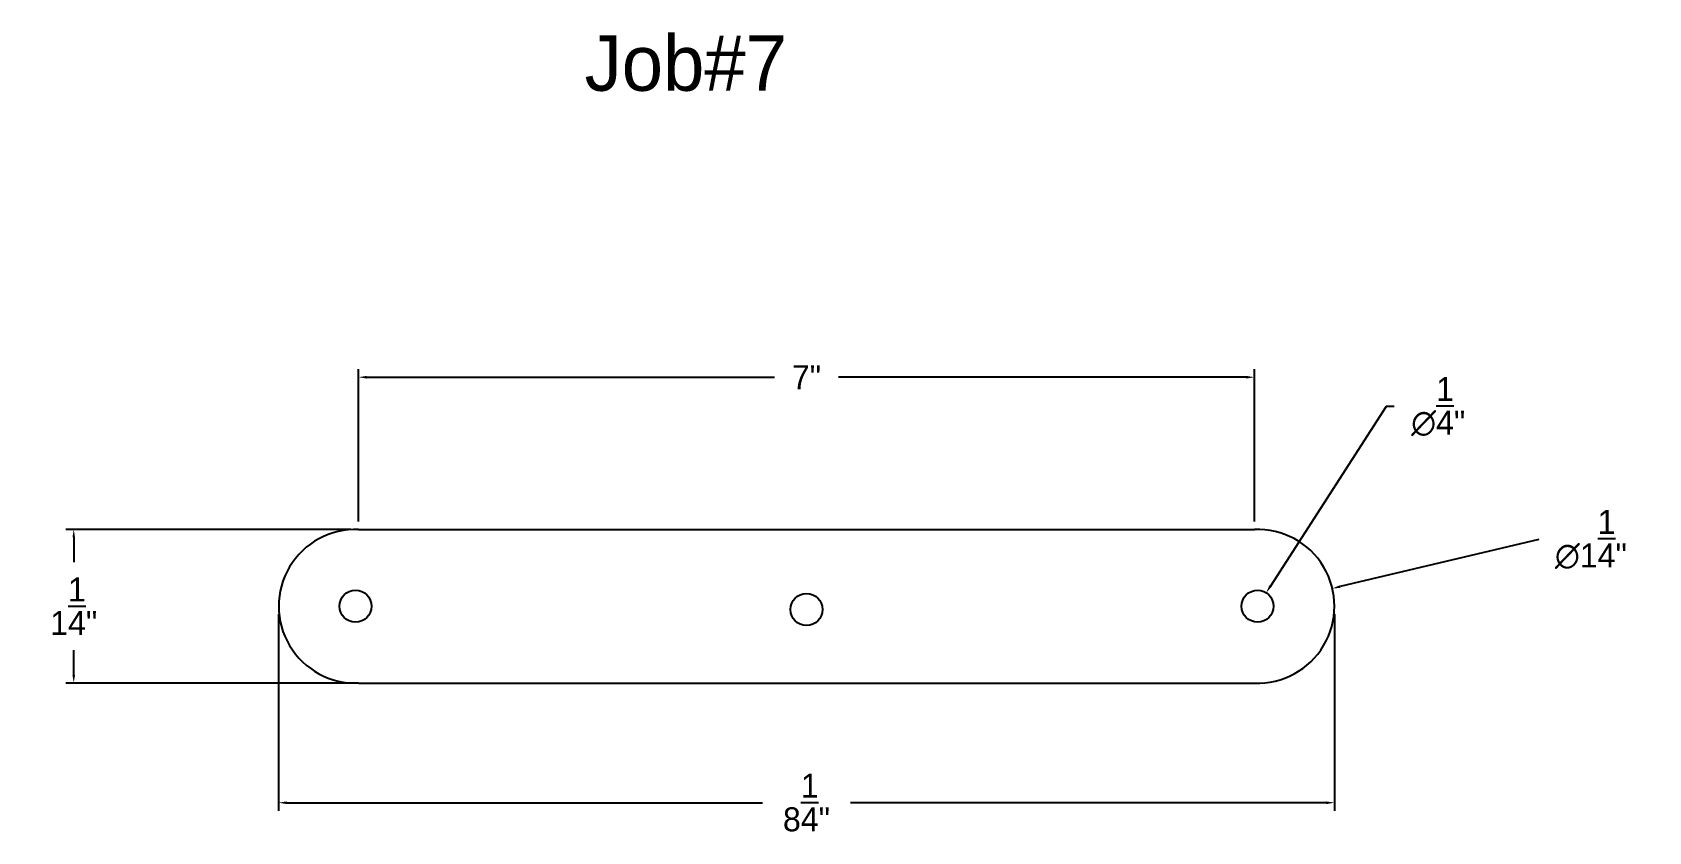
# Model space of a CAD drawing. Header units: millimetres. Extents: x 1105.5 to 1118.1, y 1232.7 to 1238.9.
import ezdxf

# ---------------------------------------------------------------- set-up
doc = ezdxf.new("R2010")
doc.units = ezdxf.units.MM
doc.layers.get('0').update_dxf_attribs({"color": 1})
for name, color, linetype in [('ASHADE', 7, 'Continuous'), ('Dimensions', 5, 'Continuous'), ('Dimensions @ 1', 5, 'Continuous')]:
    doc.layers.add(name, color=color, linetype=linetype)
doc.dimstyles.new('Annotative', dxfattribs={"dimscale": 0, "dimtxt": 0.1875, "dimasz": 0.0625, "dimexe": 0.0625, "dimexo": 0.0625, "dimgap": 0.125, "dimtad": 0, "dimtih": 1, "dimtoh": 1, "dimlunit": 4, "dimtxsty": 'Standard', "dimcen": 0, "dimadec": 0, "dimazin": 0, "dimtfac": 1, "dimtofl": 0, "dimtmove": 0, "dimatfit": 3, "dimfxl": 1, "dimarcsym": 0})

# ---------------------------------------------------------------- blocks, each defined once
blk = doc.blocks.new('*D2')
at = {"layer": 'Defpoints', "color": 0}
for p in [(1107.438, 1234.417), (1115.688, 1234.417), (1115.688, 1232.882)]:
    blk.add_point(p, dxfattribs=at)
at = {"layer": 'Dimensions', "color": 0, "lineweight": -2}
for p, q in [((1107.438, 1234.355), (1107.438, 1232.819)), ((1115.688, 1234.355), (1115.688, 1232.819)), ((1107.501, 1232.882), (1111.219, 1232.882)), ((1115.626, 1232.882), (1111.907, 1232.882))]:
    blk.add_line(p, q, dxfattribs=at)
at = {"layer": 'Dimensions', "color": 0}
for points in [[(1107.501, 1232.892), (1107.501, 1232.871), (1107.438, 1232.882)], [(1115.626, 1232.892), (1115.626, 1232.871), (1115.688, 1232.882)]]:
    blk.add_solid(points, dxfattribs=at)
at = {"layer": 'Dimensions', "color": 0, "insert": (1111.563, 1232.882), "char_height": 0.1875, "attachment_point": 5}
blk.add_mtext('8{\\H1.000000x;\\S1/4;}"', dxfattribs=at)
blk = doc.blocks.new('*D11')
at = {"layer": 'Defpoints', "color": 0}
for p in [(1115.063, 1236.207), (1108.063, 1235.017), (1115.063, 1235.017), (1115.672, 1234.556), (1114.503, 1234.279)]:
    blk.add_point(p, dxfattribs=at)
at = {"layer": 'Dimensions', "color": 0, "lineweight": -2}
for p, q in [((1108.063, 1235.08), (1108.063, 1236.269)), ((1108.126, 1236.207), (1111.313, 1236.207)), ((1115.001, 1236.207), (1111.813, 1236.207)), ((1115.063, 1235.08), (1115.063, 1236.269)), ((1117.286, 1234.939), (1115.733, 1234.57))]:
    blk.add_line(p, q, dxfattribs=at)
at = {"layer": 'Dimensions', "color": 0}
for points in [[(1108.126, 1236.217), (1108.126, 1236.196), (1108.063, 1236.207)], [(1115.001, 1236.217), (1115.001, 1236.196), (1115.063, 1236.207)], [(1115.73, 1234.581), (1115.735, 1234.56), (1115.672, 1234.556)]]:
    blk.add_solid(points, dxfattribs=at)
at = {"layer": 'Dimensions', "color": 0, "char_height": 0.1875, "attachment_point": 5}
for s, insert in [('7"', (1111.563, 1236.207)), ('∅1{\\H1.000000x;\\S1/4;}"', (1117.693, 1234.939))]:
    blk.add_mtext(s, dxfattribs=dict(at, insert=insert))
blk = doc.blocks.new('*D4')
at = {"layer": 'Defpoints', "color": 0}
for p in [(1108.063, 1235.017), (1105.837, 1233.817), (1108.063, 1233.817)]:
    blk.add_point(p, dxfattribs=at)
at = {"layer": 'Dimensions', "color": 0, "lineweight": -2}
for p, q in [((1108.001, 1235.017), (1105.775, 1235.017)), ((1105.837, 1234.955), (1105.837, 1234.761)), ((1105.837, 1233.88), (1105.837, 1234.074)), ((1108.001, 1233.817), (1105.775, 1233.817))]:
    blk.add_line(p, q, dxfattribs=at)
at = {"layer": 'Dimensions', "color": 0}
for points in [[(1105.827, 1234.955), (1105.847, 1234.955), (1105.837, 1235.017)], [(1105.827, 1233.88), (1105.847, 1233.88), (1105.837, 1233.817)]]:
    blk.add_solid(points, dxfattribs=at)
at = {"layer": 'Dimensions', "color": 0, "insert": (1105.837, 1234.417), "char_height": 0.1875, "attachment_point": 5}
blk.add_mtext('1{\\H1.000000x;\\S1/4;}"', dxfattribs=at)
blk = doc.blocks.new('*D5')
at = {"layer": 'Defpoints', "color": 0}
for p in [(1115.155, 1234.522), (1115.02, 1234.312)]:
    blk.add_point(p, dxfattribs=at)
at = {"layer": 'Dimensions', "color": 0, "lineweight": -2}
for p, q in [((1116.093, 1235.977), (1115.189, 1234.575)), ((1116.156, 1235.977), (1116.093, 1235.977))]:
    blk.add_line(p, q, dxfattribs=at)
at = {"layer": 'Dimensions', "color": 0}
blk.add_solid([(1115.18, 1234.581), (1115.198, 1234.569), (1115.155, 1234.522)], dxfattribs=at)
at = {"layer": 'Dimensions', "color": 0, "insert": (1116.5, 1235.977), "char_height": 0.1875, "attachment_point": 5}
blk.add_mtext('∅{\\H1.000000x;\\S1/4;}"', dxfattribs=at)

msp = doc.modelspace()

# ---------------------------------------------------------------- linework, layer by layer
for p, q in [((1108.063, 1235.017), (1115.063, 1235.017)), ((1108.063, 1233.817), (1115.063, 1233.817))]:
    msp.add_line(p, q)
for centre in [(1108.039, 1234.417), (1115.088, 1234.417), (1111.563, 1234.392)]:
    msp.add_circle(centre, 0.125)
for centre, radius, start, end in [((1108.039, 1234.417), 0.6, 87.6617, 272.3383), ((1115.088, 1234.417), 0.601, 267.6617, 92.3383)]:
    msp.add_arc(centre, radius, start, end)

# ---------------------------------------------------------------- texts
at = {"layer": 'ASHADE'}
msp.add_text('Job#7', height=0.4341, dxfattribs=at).set_placement((1109.829, 1238.445))

# ---------------------------------------------------------------- dimensions: what is measured, and where the dimension line sits
at = {"layer": 'Dimensions @ 1'}
for p1, p2, picture, middle, dimtype in [((1114.503, 1234.279), (1115.672, 1234.556), '*D11', (1117.286, 1234.939), 163), ((1115.02, 1234.312), (1115.155, 1234.522), '*D5', (1116.5, 1235.977), 131)]:
    dim = msp.add_diameter_dim_2p(p1=p1, p2=p2, dimstyle='Annotative', override={"dimscale": 1, "dimtix": 0, "dimtofl": 0, "dimtmove": 0, "dimatfit": 3}, dxfattribs=at)
    dim.commit()
    dim.dimension.update_dxf_attribs({"geometry": picture, "text_midpoint": middle, "dimtype": dimtype})
for base, p1, p2, picture, middle in [((1115.063, 1236.207), (1108.063, 1235.017), (1115.063, 1235.017), '*D11', (1111.563, 1236.207)), ((1115.688, 1232.882), (1107.438, 1234.417), (1115.688, 1234.417), '*D2', (1111.563, 1232.882))]:
    dim = msp.add_linear_dim(base=base, p1=p1, p2=p2, dimstyle='Annotative', override={"dimscale": 1, "dimtix": 0, "dimtofl": 0, "dimtmove": 0, "dimatfit": 3}, dxfattribs=at)
    dim.commit()
    dim.dimension.update_dxf_attribs({"geometry": picture, "text_midpoint": middle})
dim = msp.add_linear_dim(base=(1105.837, 1233.817), p1=(1108.063, 1235.017), p2=(1108.063, 1233.817), angle=90, dimstyle='Annotative', override={"dimscale": 1, "dimtix": 0, "dimtofl": 0, "dimtmove": 0, "dimatfit": 3}, dxfattribs=at)
dim.commit()
dim.dimension.update_dxf_attribs({"geometry": '*D4', "text_midpoint": (1105.837, 1234.417)})

doc.saveas('drawing.dxf')
